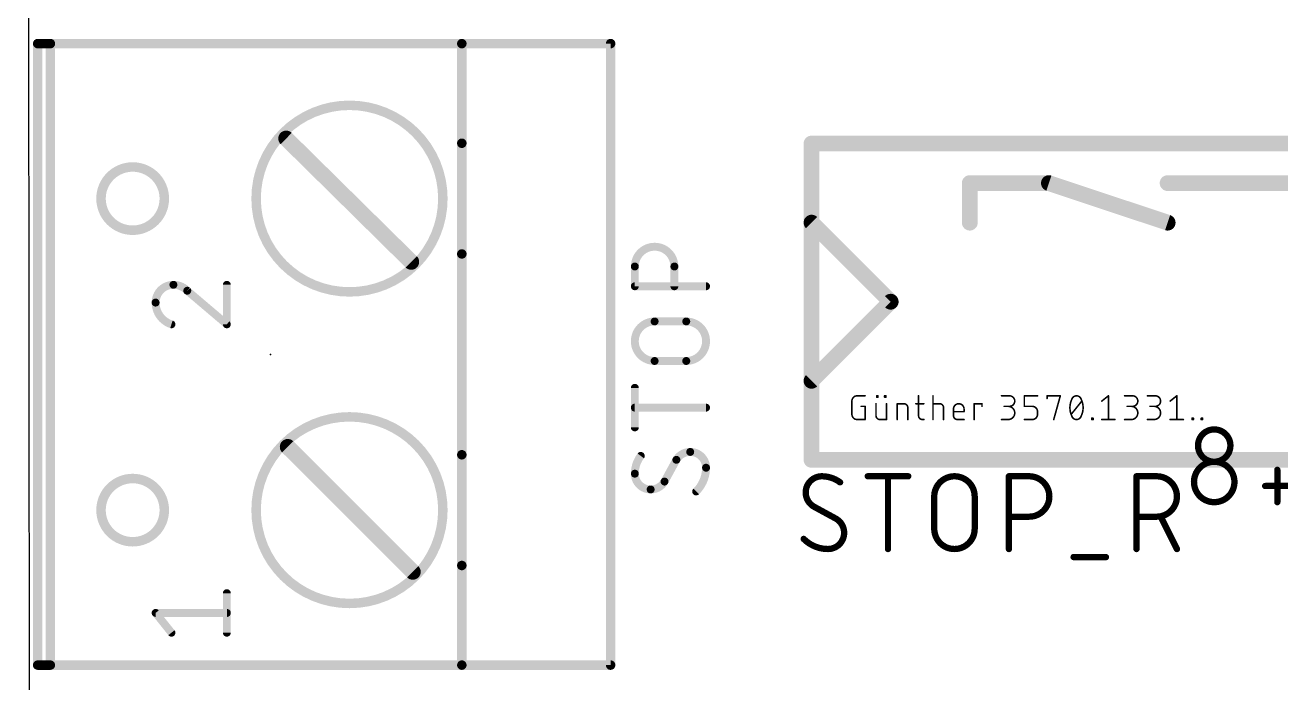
# Model space of a CAD drawing. Extents: x -1.1 to 45.4, y 0 to 78.4.
# Drawn here: x -0.07 to 20.08, y 10.39 to 20.95 of the extents above; entities that cross this region are included whole.
import ezdxf

# ---------------------------------------------------------------- set-up
doc = ezdxf.new("R2010")
doc.units = 0
for name, color, linetype in [('20', 31, 'CONTINUOUS'), ('21', 253, 'CONTINUOUS'), ('23', 53, 'CONTINUOUS'), ('25', 253, 'CONTINUOUS'), ('28', 253, 'CONTINUOUS'), ('48', 253, 'CONTINUOUS'), ('51', 253, 'CONTINUOUS')]:
    doc.layers.add(name, color=color, linetype=linetype)

msp = doc.modelspace()

# ---------------------------------------------------------------- linework, layer by layer
at = {"layer": '20'}
msp.add_line((-0.0739, 78.3739), (0, 0), dxfattribs=at)
at = {"layer": '21'}
for points, const_width in [([(0.1281, 20.6553), (0.3311, 20.6553)], 0.1524), ([(0.1281, 20.6553), (0.1281, 10.6733)], 0.1524), ([(0.3311, 10.6733), (0.3311, 20.6553)], 0.1524), ([(0.3311, 20.6553), (6.9351, 20.6553)], 0.1524), ([(6.9351, 19.0553), (6.9351, 20.6553)], 0.1524), ([(6.9351, 20.6553), (9.3231, 20.6553)], 0.1524), ([(9.3231, 10.6733), (9.3231, 20.6553)], 0.1524), ([(12.5479, 19.05), (32.8679, 19.05)], 0.254), ([(12.5479, 17.78), (12.5479, 19.05)], 0.254), ([(15.0879, 17.78), (15.0879, 18.415)], 0.254), ([(15.0879, 18.415), (16.3579, 18.415)], 0.254), ([(16.3579, 18.415), (18.2629, 17.78)], 0.254), ([(18.2629, 18.415), (30.3279, 18.415)], 0.254), ([(12.5479, 15.24), (12.5479, 17.78)], 0.254), ([(12.5479, 17.78), (13.8179, 16.51)], 0.254), ([(6.9351, 14.0513), (6.9351, 17.2773)], 0.1524), ([(2.5286, 16.6865), (3.1636, 16.1468)], 0.127), ([(3.1636, 16.1468), (3.1636, 16.7818)], 0.127), ([(13.8179, 16.51), (12.5479, 15.24)], 0.254), ([(12.5479, 13.97), (12.5479, 15.24)], 0.254), ([(32.8679, 13.97), (12.5479, 13.97)], 0.254), ([(6.9351, 10.6733), (6.9351, 12.2733)], 0.1524), ([(3.1636, 11.1938), (3.1636, 11.8288)], 0.127), ([(2.2746, 11.1938), (2.0206, 11.5113)], 0.127), ([(2.0206, 11.5113), (3.1636, 11.5113)], 0.127), ([(0.3311, 10.6733), (0.1281, 10.6733)], 0.1524), ([(6.9351, 10.6733), (0.3311, 10.6733)], 0.1524), ([(9.3231, 10.6733), (6.9351, 10.6733)], 0.1524)]:
    msp.add_lwpolyline(points, dxfattribs=dict(at, const_width=const_width))
for points, const_width in [([(0.1281, 20.6934, 1), (0.1281, 20.6172)], 0.0762), ([(0.1662, 20.6553, 1), (0.09, 20.6553)], 0.0762), ([(0.3692, 20.6553, 1), (0.293, 20.6553)], 0.0762), ([(0.3311, 20.6934, 1), (0.3311, 20.6172)], 0.0762), ([(0.3311, 20.6172, 1), (0.3311, 20.6934)], 0.0762), ([(6.9732, 20.6553, 1), (6.897, 20.6553)], 0.0762), ([(6.9351, 20.6934, 1), (6.9351, 20.6172)], 0.0762), ([(6.9351, 20.6172, 1), (6.9351, 20.6934)], 0.0762), ([(9.3612, 20.6553, 1), (9.285, 20.6553)], 0.0762), ([(9.3231, 20.6172, 1), (9.3231, 20.6934)], 0.0762), ([(12.5479, 19.1135, 1), (12.5479, 18.9865)], 0.127), ([(12.6114, 19.05, 1), (12.4844, 19.05)], 0.127), ([(6.897, 19.0553, 1), (6.9732, 19.0553)], 0.0762), ([(1.6523, 17.6581, 1), (1.6523, 18.6741, 1), (1.6523, 17.6581)], 0.1524), ([(15.1514, 18.415, 1), (15.0244, 18.415)], 0.127), ([(15.0879, 18.4785, 1), (15.0879, 18.3515)], 0.127), ([(16.378, 18.4752, 1), (16.3378, 18.3548)], 0.127), ([(16.3579, 18.3515, 1), (16.3579, 18.4785)], 0.127), ([(18.2629, 18.4785, 1), (18.2629, 18.3515)], 0.127), ([(12.6114, 17.78, 1), (12.4844, 17.78)], 0.127), ([(12.5928, 17.8249, 1), (12.503, 17.7351)], 0.127), ([(12.4844, 17.78, 1), (12.6114, 17.78)], 0.127), ([(15.0244, 17.78, 1), (15.1514, 17.78)], 0.127), ([(18.2428, 17.7198, 1), (18.283, 17.8402)], 0.127), ([(6.9732, 17.2773, 1), (6.897, 17.2773)], 0.0762), ([(2.3063, 16.7818, 0.4142), (2.0206, 16.496)], 0.127), ([(2.5286, 16.6865, 0.2053), (2.3063, 16.7818)], 0.127), ([(2.3063, 16.8135, 1), (2.3063, 16.75)], 0.0635), ([(2.3063, 16.75, 1), (2.3063, 16.8135)], 0.0635), ([(2.5491, 16.7107, 1), (2.508, 16.6623)], 0.0635), ([(2.5056, 16.6646, 1), (2.5516, 16.7084)], 0.0635), ([(3.1953, 16.7818, 1), (3.1318, 16.7818)], 0.0635), ([(2.0206, 16.496, 0.3252), (2.2746, 16.1468)], 0.127), ([(2.0523, 16.496, 1), (1.9888, 16.496)], 0.0635), ([(1.9888, 16.496, 1), (2.0523, 16.496)], 0.0635), ([(13.8628, 16.4651, 1), (13.773, 16.5549)], 0.127), ([(13.773, 16.4651, 1), (13.8628, 16.5549)], 0.127), ([(2.2648, 16.1166, 1), (2.2844, 16.177)], 0.0635), ([(3.1318, 16.1468, 1), (3.1953, 16.1468)], 0.0635), ([(3.143, 16.1226, 1), (3.1841, 16.171)], 0.0635), ([(12.6114, 15.24, 1), (12.4844, 15.24)], 0.127), ([(12.503, 15.2849, 1), (12.5928, 15.1951)], 0.127), ([(12.4844, 15.24, 1), (12.6114, 15.24)], 0.127), ([(6.897, 14.0513, 1), (6.9732, 14.0513)], 0.0762), ([(12.5479, 14.0335, 1), (12.5479, 13.9065)], 0.127), ([(12.4844, 13.97, 1), (12.6114, 13.97)], 0.127), ([(1.6523, 12.6543, 1), (1.6523, 13.6703, 1), (1.6523, 12.6543)], 0.1524), ([(6.9732, 12.2733, 1), (6.897, 12.2733)], 0.0762), ([(3.1953, 11.8288, 1), (3.1318, 11.8288)], 0.0635), ([(2.0454, 11.5311, 1), (1.9958, 11.4915)], 0.0635), ([(2.0206, 11.543, 1), (2.0206, 11.4795)], 0.0635), ([(3.1636, 11.4795, 1), (3.1636, 11.543)], 0.0635), ([(2.2498, 11.174, 1), (2.2994, 11.2136)], 0.0635), ([(3.1318, 11.1938, 1), (3.1953, 11.1938)], 0.0635), ([(0.1281, 10.7114, 1), (0.1281, 10.6352)], 0.0762), ([(0.09, 10.6733, 1), (0.1662, 10.6733)], 0.0762), ([(0.3311, 10.7114, 1), (0.3311, 10.6352)], 0.0762), ([(0.293, 10.6733, 1), (0.3692, 10.6733)], 0.0762), ([(0.3311, 10.6352, 1), (0.3311, 10.7114)], 0.0762), ([(6.9351, 10.7114, 1), (6.9351, 10.6352)], 0.0762), ([(6.897, 10.6733, 1), (6.9732, 10.6733)], 0.0762), ([(6.9351, 10.6352, 1), (6.9351, 10.7114)], 0.0762), ([(9.285, 10.6733, 1), (9.3612, 10.6733)], 0.0762), ([(9.3231, 10.6352, 1), (9.3231, 10.7114)], 0.0762)]:
    msp.add_lwpolyline(points, format="xyb", dxfattribs=dict(at, const_width=const_width))
at = {"layer": '23'}
msp.add_point((3.8621, 15.6623), dxfattribs=at)
at = {"layer": '25'}
for points, const_width in [([(10.3467, 17.0756, 1), (9.7117, 17.0756)], 0.127), ([(9.7435, 17.0756, 1), (9.68, 17.0756)], 0.0635), ([(10.3785, 17.0756, 1), (10.315, 17.0756)], 0.0635), ([(9.68, 17.0756, 1), (9.7435, 17.0756)], 0.0635), ([(10.315, 17.0756, 1), (10.3785, 17.0756)], 0.0635), ([(9.7117, 16.7899, 1), (9.7117, 16.7264)], 0.0635), ([(9.68, 16.7582, 1), (9.7435, 16.7582)], 0.0635), ([(10.315, 16.7582, 1), (10.3785, 16.7582)], 0.0635), ([(10.8547, 16.7264, 1), (10.8547, 16.7899)], 0.0635), ([(10.0292, 16.193, 1), (10.0292, 15.558)], 0.127), ([(10.0292, 16.2248, 1), (10.0292, 16.1613)], 0.0635), ([(10.0292, 16.1613, 1), (10.0292, 16.2248)], 0.0635), ([(10.5372, 15.558, 1), (10.5372, 16.193)], 0.127), ([(10.5372, 16.2248, 1), (10.5372, 16.1613)], 0.0635), ([(10.5372, 16.1613, 1), (10.5372, 16.2248)], 0.0635), ([(10.0292, 15.5898, 1), (10.0292, 15.5263)], 0.0635), ([(10.0292, 15.5263, 1), (10.0292, 15.5898)], 0.0635), ([(10.5372, 15.5898, 1), (10.5372, 15.5263)], 0.0635), ([(10.5372, 15.5263, 1), (10.5372, 15.5898)], 0.0635), ([(9.7435, 15.1262, 1), (9.68, 15.1262)], 0.0635), ([(9.7117, 14.8405, 1), (9.7117, 14.7769)], 0.0635), ([(10.8547, 14.7769, 1), (10.8547, 14.8405)], 0.0635), ([(9.68, 14.4912, 1), (9.7435, 14.4912)], 0.0635), ([(10.6007, 14.0975, 0.2656), (10.3785, 13.9705)], 0.127), ([(10.6007, 14.1293, 1), (10.6007, 14.0657)], 0.0635), ([(10.8547, 13.8435, 0.4142), (10.6007, 14.0975)], 0.127), ([(10.6007, 14.0657, 1), (10.6007, 14.1293)], 0.0635), ([(9.807, 14.034, 0.1623), (9.7117, 13.7483)], 0.127), ([(9.8324, 14.0149, 1), (9.7816, 14.0531)], 0.0635), ([(10.3511, 13.9866, 1), (10.4058, 13.9544)], 0.0635), ([(10.4063, 13.9553, 1), (10.3506, 13.9857)], 0.0635), ([(10.696, 13.4625, 0.2), (10.8547, 13.8435)], 0.127), ([(10.8865, 13.8435, 1), (10.823, 13.8435)], 0.0635), ([(9.7117, 13.7483, 0.4142), (9.9657, 13.4943)], 0.127), ([(9.7435, 13.7483, 1), (9.68, 13.7483)], 0.0635), ([(9.68, 13.7482, 1), (9.7435, 13.7483)], 0.0635), ([(10.823, 13.8435, 1), (10.8865, 13.8435)], 0.0635), ([(12.7139, 13.7063, 0.4142), (12.4542, 13.4467)], 0.1016), ([(13.006, 13.609, 0.1623), (12.7139, 13.7063)], 0.1016), ([(12.7139, 13.7317, 1), (12.7139, 13.6809)], 0.0508), ([(12.7139, 13.6809, 1), (12.7139, 13.7317)], 0.0508), ([(13.4505, 13.7317, 1), (13.4505, 13.6809)], 0.0508), ([(13.8004, 13.7063, 1), (13.7496, 13.7063)], 0.0508), ([(14.0996, 13.6809, 1), (14.0996, 13.7317)], 0.0508), ([(15.1664, 13.3818, 1), (14.5173, 13.3818)], 0.1016), ([(15.7407, 13.7063, 1), (15.6899, 13.7063)], 0.0508), ([(15.7153, 13.7317, 1), (15.7153, 13.6809)], 0.0508), ([(16.0399, 13.0572, 1), (16.0399, 13.7063)], 0.1016), ([(16.0399, 13.7317, 1), (16.0399, 13.6809)], 0.0508), ([(16.0399, 13.6809, 1), (16.0399, 13.7317)], 0.0508), ([(17.7885, 13.7063, 1), (17.7377, 13.7063)], 0.0508), ([(17.7631, 13.7317, 1), (17.7631, 13.6809)], 0.0508), ([(18.0877, 13.0572, 1), (18.0877, 13.7063)], 0.1016), ([(18.0877, 13.7317, 1), (18.0877, 13.6809)], 0.0508), ([(18.0877, 13.6809, 1), (18.0877, 13.7317)], 0.0508), ([(9.9657, 13.4943, 0.2656), (10.188, 13.6212)], 0.127), ([(9.9657, 13.526, 1), (9.9657, 13.4625)], 0.0635), ([(9.9657, 13.4625, 1), (9.9657, 13.526)], 0.0635), ([(10.1601, 13.6365, 1), (10.2158, 13.606)], 0.0635), ([(10.2153, 13.6051, 1), (10.1606, 13.6374)], 0.0635), ([(10.6736, 13.485, 1), (10.7183, 13.44)], 0.0635), ([(12.9907, 13.5886, 1), (13.0212, 13.6293)], 0.0508), ([(12.4542, 13.4467, 0.2656), (12.5841, 13.2195)], 0.1016), ([(12.4796, 13.4467, 1), (12.4288, 13.4467)], 0.0508), ([(12.4288, 13.4467, 1), (12.4796, 13.4467)], 0.0508), ([(14.5427, 13.3818, 1), (14.4919, 13.3818)], 0.0508), ([(14.4919, 13.3818, 1), (14.5427, 13.3818)], 0.0508), ([(15.1918, 13.3818, 1), (15.141, 13.3818)], 0.0508), ([(15.141, 13.3818, 1), (15.1918, 13.3818)], 0.0508), ([(12.5962, 13.2418, 1), (12.5719, 13.1972)], 0.0508), ([(12.5712, 13.1976, 1), (12.5969, 13.2414)], 0.0508), ([(15.7153, 13.0826, 1), (15.7153, 13.0318)], 0.0508), ([(16.0399, 13.0826, 1), (16.0399, 13.0318)], 0.0508), ([(16.0399, 13.0318, 1), (16.0399, 13.0826)], 0.0508), ([(17.7631, 13.0826, 1), (17.7631, 13.0318)], 0.0508), ([(18.0877, 13.0826, 1), (18.0877, 13.0318)], 0.0508), ([(18.0877, 13.0318, 1), (18.0877, 13.0826)], 0.0508), ([(18.1753, 13.0686, 1), (18.1299, 13.0459)], 0.0508), ([(13.0709, 12.7976, 0.2656), (12.9411, 13.0248)], 0.1016), ([(12.954, 13.0466, 1), (12.9282, 13.0029)], 0.0508), ([(12.9289, 13.0025, 1), (12.9532, 13.0471)], 0.0508), ([(14.5173, 12.8625, 1), (15.1664, 12.8625)], 0.1016), ([(14.5427, 12.8625, 1), (14.4919, 12.8625)], 0.0508), ([(15.1918, 12.8625, 1), (15.141, 12.8625)], 0.0508), ([(12.4398, 12.7181, 1), (12.4037, 12.6823)], 0.0508), ([(12.4218, 12.7002, 0.2), (12.8112, 12.5379)], 0.1016), ([(12.8112, 12.5379, 0.4142), (13.0709, 12.7976)], 0.1016), ([(13.0963, 12.7976, 1), (13.0455, 12.7976)], 0.0508), ([(13.0455, 12.7976, 1), (13.0963, 12.7976)], 0.0508), ([(14.4919, 12.8625, 1), (14.5427, 12.8625)], 0.0508), ([(15.141, 12.8625, 1), (15.1918, 12.8625)], 0.0508), ([(12.8112, 12.5633, 1), (12.8112, 12.5125)], 0.0508), ([(12.8112, 12.5125, 1), (12.8112, 12.5633)], 0.0508), ([(13.7496, 12.5379, 1), (13.8004, 12.5379)], 0.0508), ([(15.6899, 12.5379, 1), (15.7407, 12.5379)], 0.0508), ([(17.7377, 12.5379, 1), (17.7885, 12.5379)], 0.0508), ([(18.3895, 12.5266, 1), (18.435, 12.5493)], 0.0508), ([(16.7539, 12.4335, 1), (16.7539, 12.3827)], 0.0508), ([(17.2732, 12.3827, 1), (17.2732, 12.4335)], 0.0508)]:
    msp.add_lwpolyline(points, format="xyb", dxfattribs=dict(at, const_width=const_width))
for points, const_width in [([(9.7117, 16.7582), (9.7117, 17.0756)], 0.127), ([(10.3467, 17.0756), (10.3467, 16.7582)], 0.127), ([(10.8547, 16.7582), (9.7117, 16.7582)], 0.127), ([(10.0292, 16.193), (10.5372, 16.193)], 0.127), ([(10.5372, 15.558), (10.0292, 15.558)], 0.127), ([(9.7117, 14.4912), (9.7117, 15.1262)], 0.127), ([(10.8547, 14.8087), (9.7117, 14.8087)], 0.127), ([(10.3785, 13.9705), (10.188, 13.6212)], 0.127), ([(13.4505, 13.7063), (14.0996, 13.7063)], 0.1016), ([(13.775, 12.5379), (13.775, 13.7063)], 0.1016), ([(15.7153, 12.5379), (15.7153, 13.7063)], 0.1016), ([(15.7153, 13.7063), (16.0399, 13.7063)], 0.1016), ([(17.7631, 12.5379), (17.7631, 13.7063)], 0.1016), ([(17.7631, 13.7063), (18.0877, 13.7063)], 0.1016), ([(14.5173, 12.8625), (14.5173, 13.3818)], 0.1016), ([(15.1664, 13.3818), (15.1664, 12.8625)], 0.1016), ([(12.9411, 13.0248), (12.5841, 13.2195)], 0.1016), ([(16.0399, 13.0572), (15.7153, 13.0572)], 0.1016), ([(18.0877, 13.0572), (17.7631, 13.0572)], 0.1016), ([(18.4122, 12.5379), (18.1526, 13.0572)], 0.1016), ([(16.7539, 12.4081), (17.2732, 12.4081)], 0.1016)]:
    msp.add_lwpolyline(points, dxfattribs=dict(at, const_width=const_width))
at = {"layer": '28'}
for points, const_width in [([(19.2702, 14.1993, 1), (18.7509, 14.1993)], 0.1016), ([(18.7509, 14.1993, 1), (19.2702, 14.1993)], 0.1016), ([(18.7763, 14.1993, 1), (18.7255, 14.1993)], 0.0508), ([(18.7255, 14.1993, 1), (18.7763, 14.1993)], 0.0508), ([(19.2956, 14.1993, 1), (19.2448, 14.1993)], 0.0508), ([(19.2448, 14.1993, 1), (19.2956, 14.1993)], 0.0508), ([(19.3351, 13.6151, 1), (18.686, 13.6151)], 0.1016), ([(20.0491, 13.8098, 1), (19.9983, 13.8098)], 0.0508), ([(18.686, 13.6151, 1), (19.3351, 13.6151)], 0.1016), ([(18.7114, 13.6151, 1), (18.6606, 13.6151)], 0.0508), ([(18.6606, 13.6151, 1), (18.7114, 13.6151)], 0.0508), ([(19.3605, 13.6151, 1), (19.3097, 13.6151)], 0.0508), ([(19.3097, 13.6151, 1), (19.3605, 13.6151)], 0.0508), ([(19.829, 13.5756, 1), (19.829, 13.5248)], 0.0508), ([(19.9983, 13.2905, 1), (20.0491, 13.2905)], 0.0508)]:
    msp.add_lwpolyline(points, format="xyb", dxfattribs=dict(at, const_width=const_width))
at = {"layer": '28', "const_width": 0.1016}
for points in [[(20.0237, 13.8098), (20.0237, 13.2905)], [(20.4781, 13.5502), (19.829, 13.5502)]]:
    msp.add_lwpolyline(points, dxfattribs=at)
at = {"layer": '48'}
for points, const_width in [([(13.2803, 14.9987, 0.4142), (13.1956, 14.914)], 0.0254), ([(13.202, 14.914, 1), (13.1893, 14.914)], 0.0127), ([(13.1893, 14.914, 1), (13.202, 14.914)], 0.0127), ([(13.2803, 15.0051, 1), (13.2803, 14.9924)], 0.0127), ([(13.2803, 14.9924, 1), (13.2803, 15.005)], 0.0127), ([(13.4073, 14.9924, 1), (13.4073, 15.0051)], 0.0127), ([(13.5931, 15.0051, 1), (13.5931, 14.9924)], 0.0127), ([(13.5931, 14.9839, 1), (13.5931, 14.9712)], 0.0127), ([(13.5995, 14.9987, 1), (13.5868, 14.9987)], 0.0127), ([(13.5868, 14.9775, 1), (13.5995, 14.9775)], 0.0127), ([(13.6206, 14.9987, 1), (13.6079, 14.9987)], 0.0127), ([(13.6079, 14.9775, 1), (13.6206, 14.9775)], 0.0127), ([(13.6143, 14.9924, 1), (13.6143, 15.0051)], 0.0127), ([(13.6143, 14.9712, 1), (13.6143, 14.9839)], 0.0127), ([(13.7201, 15.0051, 1), (13.7201, 14.9924)], 0.0127), ([(13.7201, 14.9839, 1), (13.7201, 14.9712)], 0.0127), ([(13.7265, 14.9987, 1), (13.7138, 14.9987)], 0.0127), ([(13.7138, 14.9775, 1), (13.7265, 14.9775)], 0.0127), ([(13.7476, 14.9987, 1), (13.7349, 14.9987)], 0.0127), ([(13.7349, 14.9775, 1), (13.7476, 14.9775)], 0.0127), ([(13.7413, 14.9924, 1), (13.7413, 15.0051)], 0.0127), ([(13.7413, 14.9712, 1), (13.7413, 14.9839)], 0.0127), ([(14.2715, 14.9987, 1), (14.2589, 14.9987)], 0.0127), ([(14.5033, 14.9987, 1), (14.4906, 14.9987)], 0.0127), ([(15.5974, 15.0051, 1), (15.5974, 14.9924)], 0.0127), ([(15.7244, 15.0051, 1), (15.7244, 14.9924)], 0.0127), ([(15.7244, 14.8294, 1), (15.7244, 14.9987)], 0.0254), ([(15.7244, 14.9924, 1), (15.7244, 15.0051)], 0.0127), ([(15.9695, 14.9987, 1), (15.9568, 14.9987)], 0.0127), ([(15.9632, 15.0051, 1), (15.9632, 14.9924)], 0.0127), ([(16.1748, 14.9924, 1), (16.1748, 15.0051)], 0.0127), ([(16.3289, 15.0051, 1), (16.3289, 14.9924)], 0.0127), ([(16.3353, 14.9987, 1), (16.3226, 14.9987)], 0.0127), ([(16.3226, 14.9564, 1), (16.3353, 14.9564)], 0.0127), ([(16.5467, 14.997, 1), (16.5345, 15.0004)], 0.0127), ([(16.5406, 14.9924, 1), (16.5406, 15.0051)], 0.0127), ([(16.7265, 14.9458, 0.1139), (16.6947, 14.8082)], 0.0254), ([(16.7204, 14.9478, 1), (16.7325, 14.9437)], 0.0127), ([(16.8005, 14.9987, 0.3205), (16.7265, 14.9458)], 0.0254), ([(16.7322, 14.943, 1), (16.7207, 14.9486)], 0.0127), ([(16.8746, 14.9458, 0.3205), (16.8005, 14.9987)], 0.0254), ([(16.8005, 15.005, 1), (16.8005, 14.9924)], 0.0127), ([(16.8005, 14.9924, 1), (16.8005, 15.005)], 0.0127), ([(16.9064, 14.8082, 0.1139), (16.8746, 14.9458)], 0.0254), ([(16.8803, 14.9486, 1), (16.8689, 14.943)], 0.0127), ([(16.8686, 14.9437, 1), (16.8806, 14.9478)], 0.0127), ([(16.8902, 14.9101, 1), (16.8802, 14.918)], 0.0127), ([(17.2028, 14.919, 1), (17.2107, 14.9091)], 0.0127), ([(17.3189, 14.9987, 1), (17.3062, 14.9987)], 0.0127), ([(17.3166, 14.9937, 1), (17.3086, 15.0037)], 0.0127), ([(17.5725, 15.0051, 1), (17.5725, 14.9924)], 0.0127), ([(17.6995, 15.0051, 1), (17.6995, 14.9924)], 0.0127), ([(17.6995, 14.8294, 1), (17.6995, 14.9987)], 0.0254), ([(17.6995, 14.9924, 1), (17.6995, 15.0051)], 0.0127), ([(17.9383, 15.0051, 1), (17.9383, 14.9924)], 0.0127), ([(18.0653, 15.0051, 1), (18.0653, 14.9924)], 0.0127), ([(18.0653, 14.8294, 1), (18.0653, 14.9987)], 0.0254), ([(18.0653, 14.9924, 1), (18.0653, 15.0051)], 0.0127), ([(18.3001, 14.919, 1), (18.308, 14.9091)], 0.0127), ([(18.4162, 14.9987, 1), (18.4035, 14.9987)], 0.0127), ([(18.4138, 14.9937, 1), (18.4059, 15.0037)], 0.0127), ([(13.1956, 14.7024, 0.4142), (13.2803, 14.6177)], 0.0254), ([(13.202, 14.7024, 1), (13.1893, 14.7024)], 0.0127), ([(13.3438, 14.8357, 1), (13.3438, 14.823)], 0.0127), ([(13.4136, 14.8294, 1), (13.4009, 14.8294)], 0.0127), ([(13.4073, 14.823, 1), (13.4073, 14.8357)], 0.0127), ([(13.5889, 14.8717, 1), (13.5762, 14.8717)], 0.0127), ([(13.7582, 14.8717, 1), (13.7455, 14.8717)], 0.0127), ([(13.9303, 14.8717, 1), (13.9176, 14.8717)], 0.0127), ([(13.9239, 14.878, 1), (13.9239, 14.8654)], 0.0127), ([(14.0933, 14.8082, 0.4142), (14.0298, 14.8717)], 0.0254), ([(14.0298, 14.878, 1), (14.0298, 14.8654)], 0.0127), ([(14.0298, 14.8654, 1), (14.0298, 14.878)], 0.0127), ([(14.0996, 14.8082, 1), (14.0869, 14.8082)], 0.0127), ([(14.0869, 14.8082, 1), (14.0996, 14.8082)], 0.0127), ([(14.2229, 14.878, 1), (14.2229, 14.8654)], 0.0127), ([(14.3499, 14.8654, 1), (14.3499, 14.878)], 0.0127), ([(14.4969, 14.878, 1), (14.4969, 14.8654)], 0.0127), ([(14.6663, 14.8082, 0.4142), (14.6028, 14.8717)], 0.0254), ([(14.6028, 14.878, 1), (14.6028, 14.8654)], 0.0127), ([(14.6028, 14.8654, 1), (14.6028, 14.878)], 0.0127), ([(14.6726, 14.8082, 1), (14.6599, 14.8082)], 0.0127), ([(14.6599, 14.8082, 1), (14.6726, 14.8082)], 0.0127), ([(14.9955, 14.787, 1), (14.8261, 14.787)], 0.0254), ([(14.8325, 14.787, 1), (14.8198, 14.787)], 0.0127), ([(14.8198, 14.787, 1), (14.8325, 14.787)], 0.0127), ([(14.8261, 14.751, 1), (14.8261, 14.7384)], 0.0127), ([(15.0018, 14.787, 1), (14.9891, 14.787)], 0.0127), ([(14.9891, 14.787, 1), (15.0018, 14.787)], 0.0127), ([(14.9891, 14.7447, 1), (15.0018, 14.7447)], 0.0127), ([(14.9955, 14.7384, 1), (14.9955, 14.751)], 0.0127), ([(15.1635, 14.8717, 1), (15.1508, 14.8717)], 0.0127), ([(15.1572, 14.878, 1), (15.1572, 14.8654)], 0.0127), ([(15.2905, 14.8717, 1), (15.2778, 14.8717)], 0.0127), ([(15.2778, 14.8294, 1), (15.2905, 14.8294)], 0.0127), ([(15.2842, 14.8654, 1), (15.2842, 14.878)], 0.0127), ([(15.6398, 14.8357, 1), (15.6398, 14.823)], 0.0127), ([(15.7033, 14.6177, 1), (15.7033, 14.8294)], 0.0254), ([(15.7033, 14.8357, 1), (15.7033, 14.823)], 0.0127), ([(15.7244, 14.8357, 1), (15.7244, 14.823)], 0.0127), ([(15.7244, 14.823, 1), (15.7244, 14.8357)], 0.0127), ([(15.9568, 14.8294, 1), (15.9695, 14.8294)], 0.0127), ([(15.9632, 14.8357, 1), (15.9632, 14.823)], 0.0127), ([(16.1748, 14.7447, 0.4142), (16.0902, 14.8294)], 0.0254), ([(16.0902, 14.8357, 1), (16.0902, 14.823)], 0.0127), ([(16.0902, 14.6177, 0.4142), (16.1748, 14.7024)], 0.0254), ([(16.0902, 14.823, 1), (16.0902, 14.8357)], 0.0127), ([(16.1812, 14.7447, 1), (16.1685, 14.7447)], 0.0127), ([(16.1685, 14.7447, 1), (16.1812, 14.7447)], 0.0127), ([(16.1812, 14.7024, 1), (16.1685, 14.7024)], 0.0127), ([(16.6947, 14.8082, 0.1139), (16.7265, 14.6706)], 0.0254), ([(16.7011, 14.8082, 1), (16.6884, 14.8082)], 0.0127), ([(16.6884, 14.8082, 1), (16.7011, 14.8082)], 0.0127), ([(16.8746, 14.6706, 0.1139), (16.9064, 14.8082)], 0.0254), ([(16.9127, 14.8082, 1), (16.9, 14.8082)], 0.0127), ([(16.9, 14.8082, 1), (16.9127, 14.8082)], 0.0127), ([(17.6149, 14.8357, 1), (17.6149, 14.823)], 0.0127), ([(17.6784, 14.6177, 1), (17.6784, 14.8294)], 0.0254), ([(17.6784, 14.8357, 1), (17.6784, 14.823)], 0.0127), ([(17.6995, 14.8357, 1), (17.6995, 14.823)], 0.0127), ([(17.6995, 14.823, 1), (17.6995, 14.8357)], 0.0127), ([(17.9806, 14.8357, 1), (17.9806, 14.823)], 0.0127), ([(18.0441, 14.6177, 1), (18.0441, 14.8294)], 0.0254), ([(18.0441, 14.8357, 1), (18.0441, 14.823)], 0.0127), ([(18.0653, 14.8357, 1), (18.0653, 14.823)], 0.0127), ([(18.0653, 14.823, 1), (18.0653, 14.8357)], 0.0127), ([(13.1893, 14.7024, 1), (13.202, 14.7024)], 0.0127), ([(13.2803, 14.6241, 1), (13.2803, 14.6114)], 0.0127), ([(13.2803, 14.6114, 1), (13.2803, 14.6241)], 0.0127), ([(13.4009, 14.6177, 1), (13.4136, 14.6177)], 0.0127), ([(13.4073, 14.6114, 1), (13.4073, 14.6241)], 0.0127), ([(13.5825, 14.6812, 0.4142), (13.646, 14.6177)], 0.0254), ([(13.5889, 14.6812, 1), (13.5762, 14.6812)], 0.0127), ([(13.5762, 14.6812, 1), (13.5889, 14.6812)], 0.0127), ([(13.646, 14.6241, 1), (13.646, 14.6114)], 0.0127), ([(13.646, 14.6114, 1), (13.646, 14.6241)], 0.0127), ([(13.7455, 14.6177, 1), (13.7582, 14.6177)], 0.0127), ([(13.7519, 14.6114, 1), (13.7519, 14.6241)], 0.0127), ([(13.9176, 14.6177, 1), (13.9303, 14.6177)], 0.0127), ([(14.0869, 14.6177, 1), (14.0996, 14.6177)], 0.0127), ([(14.2652, 14.6812, 0.4142), (14.3287, 14.6177)], 0.0254), ([(14.2715, 14.6812, 1), (14.2589, 14.6812)], 0.0127), ([(14.2589, 14.6812, 1), (14.2715, 14.6812)], 0.0127), ([(14.3287, 14.6241, 1), (14.3287, 14.6114)], 0.0127), ([(14.3287, 14.6114, 1), (14.3287, 14.6241)], 0.0127), ([(14.3499, 14.6114, 1), (14.3499, 14.6241)], 0.0127), ([(14.4906, 14.6177, 1), (14.5033, 14.6177)], 0.0127), ([(14.6599, 14.6177, 1), (14.6726, 14.6177)], 0.0127), ([(14.8261, 14.6812, 0.4142), (14.8896, 14.6177)], 0.0254), ([(14.8325, 14.6812, 1), (14.8198, 14.6812)], 0.0127), ([(14.8198, 14.6812, 1), (14.8325, 14.6812)], 0.0127), ([(14.8896, 14.6241, 1), (14.8896, 14.6114)], 0.0127), ([(14.8896, 14.6114, 1), (14.8896, 14.6241)], 0.0127), ([(14.9955, 14.6114, 1), (14.9955, 14.6241)], 0.0127), ([(15.1508, 14.6177, 1), (15.1635, 14.6177)], 0.0127), ([(15.5974, 14.6241, 1), (15.5974, 14.6114)], 0.0127), ([(15.7033, 14.6241, 1), (15.7033, 14.6114)], 0.0127), ([(15.7033, 14.6114, 1), (15.7033, 14.6241)], 0.0127), ([(15.9632, 14.6241, 1), (15.9632, 14.6114)], 0.0127), ([(16.0902, 14.6241, 1), (16.0902, 14.6114)], 0.0127), ([(16.0902, 14.6114, 1), (16.0902, 14.6241)], 0.0127), ([(16.1685, 14.7024, 1), (16.1812, 14.7024)], 0.0127), ([(16.4287, 14.6194, 1), (16.4409, 14.616)], 0.0127), ([(16.7109, 14.7063, 1), (16.7208, 14.6984)], 0.0127), ([(16.7325, 14.6727, 1), (16.7204, 14.6686)], 0.0127), ([(16.7265, 14.6706, 0.3205), (16.8005, 14.6177)], 0.0254), ([(16.7207, 14.6678, 1), (16.7322, 14.6734)], 0.0127), ([(16.8005, 14.6177, 0.3205), (16.8746, 14.6706)], 0.0254), ([(16.8005, 14.624, 1), (16.8005, 14.6114)], 0.0127), ([(16.8005, 14.6114, 1), (16.8005, 14.624)], 0.0127), ([(16.8689, 14.6734, 1), (16.8803, 14.6678)], 0.0127), ([(16.8806, 14.6686, 1), (16.8686, 14.6727)], 0.0127), ([(17.0523, 14.6389, 1), (17.0396, 14.6389)], 0.0127), ([(17.0396, 14.6177, 1), (17.0523, 14.6177)], 0.0127), ([(17.046, 14.6452, 1), (17.046, 14.6325)], 0.0127), ([(17.046, 14.6241, 1), (17.046, 14.6114)], 0.0127), ([(17.0735, 14.6389, 1), (17.0608, 14.6389)], 0.0127), ([(17.0608, 14.6177, 1), (17.0735, 14.6177)], 0.0127), ([(17.0671, 14.6325, 1), (17.0671, 14.6452)], 0.0127), ([(17.0671, 14.6114, 1), (17.0671, 14.6241)], 0.0127), ([(17.2068, 14.6241, 1), (17.2068, 14.6114)], 0.0127), ([(17.3062, 14.6177, 1), (17.3189, 14.6177)], 0.0127), ([(17.4184, 14.6114, 1), (17.4184, 14.6241)], 0.0127), ([(17.5725, 14.6241, 1), (17.5725, 14.6114)], 0.0127), ([(17.6784, 14.6241, 1), (17.6784, 14.6114)], 0.0127), ([(17.6784, 14.6114, 1), (17.6784, 14.6241)], 0.0127), ([(17.9383, 14.6241, 1), (17.9383, 14.6114)], 0.0127), ([(18.0441, 14.6241, 1), (18.0441, 14.6114)], 0.0127), ([(18.0441, 14.6114, 1), (18.0441, 14.6241)], 0.0127), ([(18.304, 14.6241, 1), (18.304, 14.6114)], 0.0127), ([(18.4035, 14.6177, 1), (18.4162, 14.6177)], 0.0127), ([(18.5157, 14.6114, 1), (18.5157, 14.6241)], 0.0127), ([(18.6617, 14.6389, 1), (18.649, 14.6389)], 0.0127), ([(18.6553, 14.6452, 1), (18.6553, 14.6325)], 0.0127), ([(18.6553, 14.6241, 1), (18.6553, 14.6114)], 0.0127), ([(18.649, 14.6177, 1), (18.6617, 14.6177)], 0.0127), ([(18.6828, 14.6389, 1), (18.6701, 14.6389)], 0.0127), ([(18.6701, 14.6177, 1), (18.6828, 14.6177)], 0.0127), ([(18.6765, 14.6325, 1), (18.6765, 14.6452)], 0.0127), ([(18.6765, 14.6114, 1), (18.6765, 14.6241)], 0.0127), ([(18.8016, 14.6452, 1), (18.8016, 14.6325)], 0.0127), ([(18.8016, 14.6241, 1), (18.8016, 14.6114)], 0.0127), ([(18.808, 14.6389, 1), (18.7953, 14.6389)], 0.0127), ([(18.7953, 14.6177, 1), (18.808, 14.6177)], 0.0127), ([(18.8291, 14.6389, 1), (18.8164, 14.6389)], 0.0127), ([(18.8164, 14.6177, 1), (18.8291, 14.6177)], 0.0127), ([(18.8228, 14.6325, 1), (18.8228, 14.6452)], 0.0127), ([(18.8228, 14.6114, 1), (18.8228, 14.6241)], 0.0127)]:
    msp.add_lwpolyline(points, format="xyb", dxfattribs=dict(at, const_width=const_width))
at = {"layer": '48', "const_width": 0.0254}
for points in [[(13.1956, 14.7024), (13.1956, 14.914)], [(13.2803, 14.9987), (13.4073, 14.9987)], [(13.5931, 14.9775), (13.5931, 14.9987)], [(13.5931, 14.9987), (13.6143, 14.9987)], [(13.6143, 14.9775), (13.5931, 14.9775)], [(13.6143, 14.9987), (13.6143, 14.9775)], [(13.7201, 14.9775), (13.7201, 14.9987)], [(13.7201, 14.9987), (13.7413, 14.9987)], [(13.7413, 14.9775), (13.7201, 14.9775)], [(13.7413, 14.9987), (13.7413, 14.9775)], [(14.2652, 14.9987), (14.2652, 14.6812)], [(14.4969, 14.6177), (14.4969, 14.9987)], [(15.5974, 14.9987), (15.7244, 14.9987)], [(15.9632, 14.8294), (15.9632, 14.9987)], [(15.9632, 14.9987), (16.1748, 14.9987)], [(16.3289, 14.9564), (16.3289, 14.9987)], [(16.3289, 14.9987), (16.5406, 14.9987)], [(16.5406, 14.9987), (16.4348, 14.6177)], [(16.7159, 14.7024), (16.8852, 14.914)], [(17.2068, 14.914), (17.3126, 14.9987)], [(17.3126, 14.9987), (17.3126, 14.6177)], [(17.5725, 14.9987), (17.6995, 14.9987)], [(17.9383, 14.9987), (18.0653, 14.9987)], [(18.304, 14.914), (18.4099, 14.9987)], [(18.4099, 14.9987), (18.4099, 14.6177)], [(13.3438, 14.8294), (13.4073, 14.8294)], [(13.4073, 14.8294), (13.4073, 14.6177)], [(13.5825, 14.8717), (13.5825, 14.6812)], [(13.7519, 14.6177), (13.7519, 14.8717)], [(13.9239, 14.6177), (13.9239, 14.8717)], [(13.9239, 14.8717), (14.0298, 14.8717)], [(14.0933, 14.8082), (14.0933, 14.6177)], [(14.2229, 14.8717), (14.3499, 14.8717)], [(14.4969, 14.8717), (14.6028, 14.8717)], [(14.6663, 14.8082), (14.6663, 14.6177)], [(14.8261, 14.6812), (14.8261, 14.787)], [(14.9955, 14.7447), (14.8261, 14.7447)], [(14.9955, 14.787), (14.9955, 14.7447)], [(15.1572, 14.6177), (15.1572, 14.8717)], [(15.1572, 14.8717), (15.2842, 14.8717)], [(15.2842, 14.8717), (15.2842, 14.8294)], [(15.7244, 14.8294), (15.6398, 14.8294)], [(16.0902, 14.8294), (15.9632, 14.8294)], [(16.1748, 14.7024), (16.1748, 14.7447)], [(17.6995, 14.8294), (17.6149, 14.8294)], [(18.0653, 14.8294), (17.9806, 14.8294)], [(13.4073, 14.6177), (13.2803, 14.6177)], [(13.646, 14.6177), (13.7519, 14.6177)], [(14.3287, 14.6177), (14.3499, 14.6177)], [(14.9955, 14.6177), (14.8896, 14.6177)], [(15.5974, 14.6177), (15.7033, 14.6177)], [(15.9632, 14.6177), (16.0902, 14.6177)], [(17.046, 14.6177), (17.046, 14.6389)], [(17.046, 14.6389), (17.0671, 14.6389)], [(17.0671, 14.6177), (17.046, 14.6177)], [(17.0671, 14.6389), (17.0671, 14.6177)], [(17.2068, 14.6177), (17.4184, 14.6177)], [(17.5725, 14.6177), (17.6784, 14.6177)], [(17.9383, 14.6177), (18.0441, 14.6177)], [(18.304, 14.6177), (18.5157, 14.6177)], [(18.6553, 14.6177), (18.6553, 14.6389)], [(18.6553, 14.6389), (18.6765, 14.6389)], [(18.6765, 14.6177), (18.6553, 14.6177)], [(18.6765, 14.6389), (18.6765, 14.6177)], [(18.8016, 14.6177), (18.8016, 14.6389)], [(18.8016, 14.6389), (18.8228, 14.6389)], [(18.8228, 14.6177), (18.8016, 14.6177)], [(18.8228, 14.6389), (18.8228, 14.6177)]]:
    msp.add_lwpolyline(points, dxfattribs=at)
at = {"layer": '51'}
for points, const_width in [([(5.1321, 16.6675, 1), (5.1321, 19.6647, 1), (5.1321, 16.6675)], 0.1524), ([(4.1607, 19.1765, 1), (4.0715, 19.0861)], 0.127), ([(6.9732, 19.0553, 1), (6.897, 19.0553)], 0.0762), ([(6.0785, 17.1051, 1), (6.1677, 17.1955)], 0.127), ([(6.897, 17.2773, 1), (6.9732, 17.2773)], 0.0762), ([(5.1321, 11.6637, 1), (5.1321, 14.6609, 1), (5.1321, 11.6637)], 0.1524), ([(4.186, 14.2232, 1), (4.0962, 14.1334)], 0.127), ([(6.9732, 14.0513, 1), (6.897, 14.0513)], 0.0762), ([(6.897, 12.2733, 1), (6.9732, 12.2733)], 0.0762), ([(6.1032, 12.1264, 1), (6.193, 12.2162)], 0.127)]:
    msp.add_lwpolyline(points, format="xyb", dxfattribs=dict(at, const_width=const_width))
for points, const_width in [([(6.1231, 17.1503), (4.1161, 19.1313)], 0.254), ([(6.9351, 17.2773), (6.9351, 19.0553)], 0.1524), ([(6.1481, 12.1713), (4.1411, 14.1783)], 0.254), ([(6.9351, 12.2733), (6.9351, 14.0513)], 0.1524)]:
    msp.add_lwpolyline(points, dxfattribs=dict(at, const_width=const_width))

doc.saveas('drawing.dxf')
